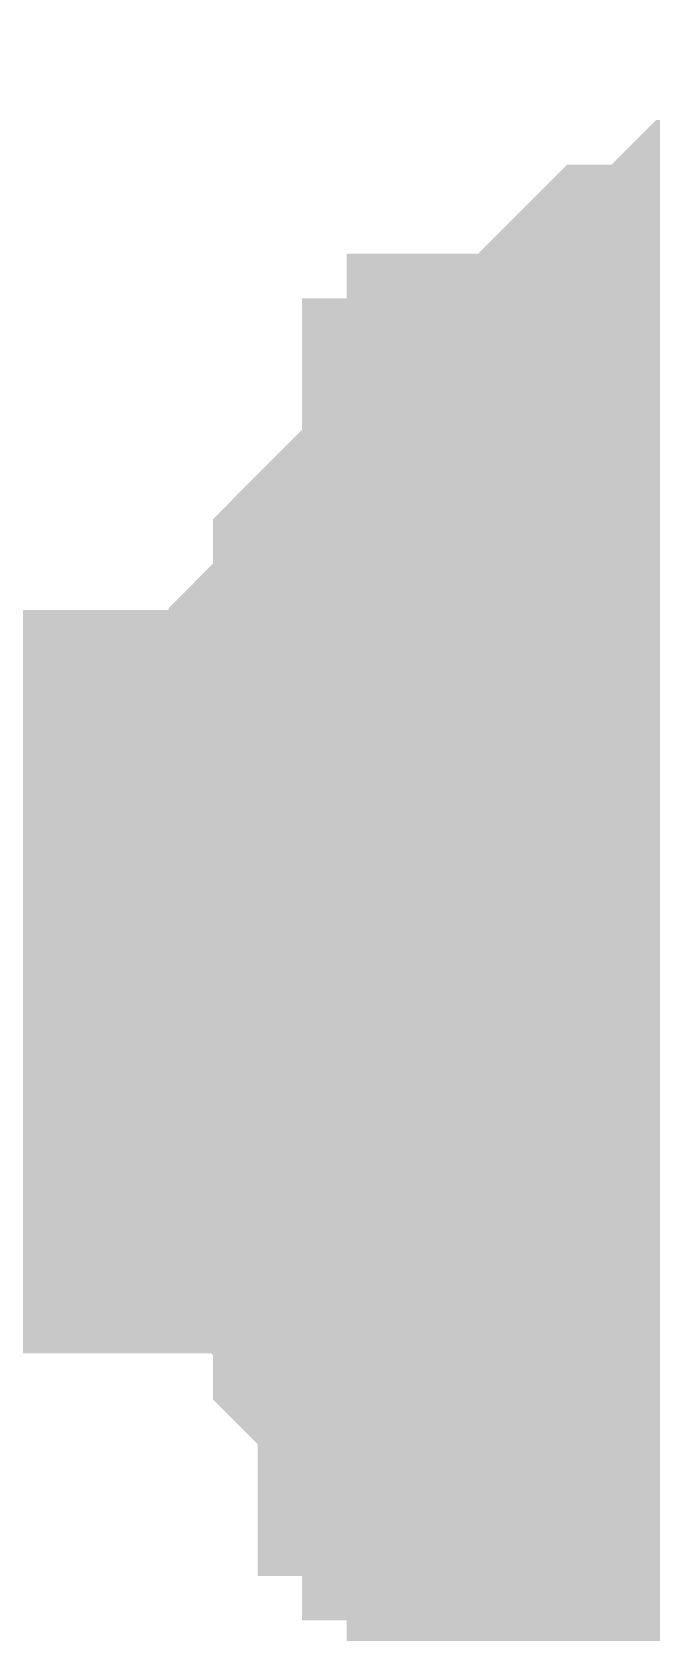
# Model space of a CAD drawing. Header units: inches. Extents: x 0 to 841, y 0 to 594.
# Drawn here: x 759.011 to 759.635, y 174.3 to 175.914 of the extents above; entities that cross this region are included whole.
import ezdxf

# ---------------------------------------------------------------- set-up
doc = ezdxf.new("R2010")
doc.units = ezdxf.units.IN
doc.layers.add('Sheet', color=255, linetype='Continuous')

msp = doc.modelspace()

# ---------------------------------------------------------------- linework, layer by layer
at = {"layer": 'Sheet'}
for points in [[(752.5162, 174.9569, 0.7493, 0.7493, 0), (760.0171, 174.9569, 0.7493, 0.7493, 0), (775.019, 174.9569, 0.7493, 0.7493, 0), (775.019, 177.4723, 0.7493, 0.7493, 0)], [(759.2536, 174.9569, 0.2997, 0.2997, 0), (759.2536, 175.0018, 0.2997, 0.2997, 0), (759.2536, 175.0467, 0.2997, 0.2997, 0), (759.2536, 175.0917, 0.2997, 0.2997, 0), (759.2536, 175.1366, 0.2997, 0.2997, 0), (759.2536, 175.1366, 0.2997, 0.2997, 0), (759.2985, 175.1815, 0.2997, 0.2997, 0), (759.2985, 175.2264, 0.2997, 0.2997, 0), (759.2985, 175.2713, 0.2997, 0.2997, 0), (759.3434, 175.3162, 0.2997, 0.2997, 0), (759.3434, 175.3162, 0.2997, 0.2997, 0), (759.3434, 175.3612, 0.2997, 0.2997, 0), (759.3883, 175.4061, 0.2997, 0.2997, 0), (759.3883, 175.4061, 0.2997, 0.2997, 0), (759.4332, 175.451, 0.2997, 0.2997, 0), (759.4332, 175.4959, 0.2997, 0.2997, 0), (759.4782, 175.4959, 0.2997, 0.2997, 0), (759.4782, 175.5408, 0.2997, 0.2997, 0), (759.5231, 175.5408, 0.2997, 0.2997, 0), (759.568, 175.5858, 0.2997, 0.2997, 0), (759.568, 175.5858, 0.2997, 0.2997, 0), (759.6129, 175.6307, 0.2997, 0.2997, 0), (759.6578, 175.6307, 0.2997, 0.2997, 0), (759.6578, 175.6307, 0.2997, 0.2997, 0), (759.7027, 175.6756, 0.2997, 0.2997, 0), (759.7476, 175.6756, 0.2997, 0.2997, 0), (759.7926, 175.6756, 0.2997, 0.2997, 0)], [(759.2536, 174.9569, 0.2997, 0.2997, 0), (759.2536, 175.0018, 0.2997, 0.2997, 0), (759.2536, 175.0467, 0.2997, 0.2997, 0), (759.2536, 175.0917, 0.2997, 0.2997, 0), (759.2536, 175.1366, 0.2997, 0.2997, 0), (759.2536, 175.1366, 0.2997, 0.2997, 0), (759.2985, 175.1815, 0.2997, 0.2997, 0), (759.2985, 175.2264, 0.2997, 0.2997, 0), (759.2985, 175.2713, 0.2997, 0.2997, 0), (759.3434, 175.3162, 0.2997, 0.2997, 0), (759.3434, 175.3162, 0.2997, 0.2997, 0), (759.3434, 175.3612, 0.2997, 0.2997, 0), (759.3883, 175.4061, 0.2997, 0.2997, 0), (759.3883, 175.4061, 0.2997, 0.2997, 0), (759.4332, 175.451, 0.2997, 0.2997, 0), (759.4332, 175.4959, 0.2997, 0.2997, 0), (759.4782, 175.4959, 0.2997, 0.2997, 0), (759.4782, 175.5408, 0.2997, 0.2997, 0), (759.5231, 175.5408, 0.2997, 0.2997, 0), (759.568, 175.5858, 0.2997, 0.2997, 0), (759.568, 175.5858, 0.2997, 0.2997, 0), (759.6129, 175.6307, 0.2997, 0.2997, 0), (759.6578, 175.6307, 0.2997, 0.2997, 0), (759.6578, 175.6307, 0.2997, 0.2997, 0), (759.7027, 175.6756, 0.2997, 0.2997, 0), (759.7476, 175.6756, 0.2997, 0.2997, 0), (759.7926, 175.6756, 0.2997, 0.2997, 0)], [(759.2536, 174.9569, 0.2997, 0.2997, 0), (759.2536, 175.0018, 0.2997, 0.2997, 0), (759.2536, 175.0467, 0.2997, 0.2997, 0), (759.2536, 175.0917, 0.2997, 0.2997, 0), (759.2536, 175.1366, 0.2997, 0.2997, 0), (759.2536, 175.1366, 0.2997, 0.2997, 0), (759.2985, 175.1815, 0.2997, 0.2997, 0), (759.2985, 175.2264, 0.2997, 0.2997, 0), (759.2985, 175.2713, 0.2997, 0.2997, 0), (759.3434, 175.3162, 0.2997, 0.2997, 0), (759.3434, 175.3162, 0.2997, 0.2997, 0), (759.3434, 175.3612, 0.2997, 0.2997, 0), (759.3883, 175.4061, 0.2997, 0.2997, 0), (759.3883, 175.4061, 0.2997, 0.2997, 0), (759.4332, 175.451, 0.2997, 0.2997, 0), (759.4332, 175.4959, 0.2997, 0.2997, 0), (759.4782, 175.4959, 0.2997, 0.2997, 0), (759.4782, 175.5408, 0.2997, 0.2997, 0), (759.5231, 175.5408, 0.2997, 0.2997, 0), (759.568, 175.5858, 0.2997, 0.2997, 0), (759.568, 175.5858, 0.2997, 0.2997, 0), (759.6129, 175.6307, 0.2997, 0.2997, 0), (759.6578, 175.6307, 0.2997, 0.2997, 0), (759.6578, 175.6307, 0.2997, 0.2997, 0), (759.7027, 175.6756, 0.2997, 0.2997, 0), (759.7476, 175.6756, 0.2997, 0.2997, 0), (759.7926, 175.6756, 0.2997, 0.2997, 0)], [(759.2536, 174.9569, 0.0991, 0.0991, 0), (759.2536, 175.0018, 0.0991, 0.0991, 0), (759.2536, 175.0467, 0.0991, 0.0991, 0), (759.2536, 175.0917, 0.0991, 0.0991, 0), (759.2536, 175.1366, 0.0991, 0.0991, 0), (759.2536, 175.1366, 0.0991, 0.0991, 0), (759.2985, 175.1815, 0.0991, 0.0991, 0), (759.2985, 175.2264, 0.0991, 0.0991, 0), (759.2985, 175.2713, 0.0991, 0.0991, 0), (759.3434, 175.3162, 0.0991, 0.0991, 0), (759.3434, 175.3162, 0.0991, 0.0991, 0), (759.3434, 175.3612, 0.0991, 0.0991, 0), (759.3883, 175.4061, 0.0991, 0.0991, 0), (759.3883, 175.4061, 0.0991, 0.0991, 0), (759.4332, 175.451, 0.0991, 0.0991, 0), (759.4332, 175.4959, 0.0991, 0.0991, 0), (759.4782, 175.4959, 0.0991, 0.0991, 0), (759.4782, 175.5408, 0.0991, 0.0991, 0), (759.5231, 175.5408, 0.0991, 0.0991, 0), (759.568, 175.5858, 0.0991, 0.0991, 0), (759.568, 175.5858, 0.0991, 0.0991, 0), (759.6129, 175.6307, 0.0991, 0.0991, 0), (759.6578, 175.6307, 0.0991, 0.0991, 0), (759.6578, 175.6307, 0.0991, 0.0991, 0), (759.7027, 175.6756, 0.0991, 0.0991, 0)], [(759.2536, 174.9569, 0.0991, 0.0991, 0), (759.2536, 175.0018, 0.0991, 0.0991, 0), (759.2536, 175.0467, 0.0991, 0.0991, 0), (759.2536, 175.0917, 0.0991, 0.0991, 0), (759.2536, 175.1366, 0.0991, 0.0991, 0), (759.2536, 175.1366, 0.0991, 0.0991, 0), (759.2985, 175.1815, 0.0991, 0.0991, 0), (759.2985, 175.2264, 0.0991, 0.0991, 0), (759.2985, 175.2713, 0.0991, 0.0991, 0), (759.3434, 175.3162, 0.0991, 0.0991, 0), (759.3434, 175.3162, 0.0991, 0.0991, 0), (759.3434, 175.3612, 0.0991, 0.0991, 0), (759.3883, 175.4061, 0.0991, 0.0991, 0), (759.3883, 175.4061, 0.0991, 0.0991, 0), (759.4332, 175.451, 0.0991, 0.0991, 0), (759.4332, 175.4959, 0.0991, 0.0991, 0), (759.4782, 175.4959, 0.0991, 0.0991, 0), (759.4782, 175.5408, 0.0991, 0.0991, 0), (759.5231, 175.5408, 0.0991, 0.0991, 0), (759.568, 175.5858, 0.0991, 0.0991, 0), (759.568, 175.5858, 0.0991, 0.0991, 0), (759.6129, 175.6307, 0.0991, 0.0991, 0), (759.6578, 175.6307, 0.0991, 0.0991, 0), (759.6578, 175.6307, 0.0991, 0.0991, 0), (759.7027, 175.6756, 0.0991, 0.0991, 0)], [(759.2536, 174.9569, 0.0991, 0.0991, 0), (759.2536, 175.0018, 0.0991, 0.0991, 0), (759.2536, 175.0467, 0.0991, 0.0991, 0), (759.2536, 175.0917, 0.0991, 0.0991, 0), (759.2536, 175.1366, 0.0991, 0.0991, 0), (759.2536, 175.1366, 0.0991, 0.0991, 0), (759.2985, 175.1815, 0.0991, 0.0991, 0), (759.2985, 175.2264, 0.0991, 0.0991, 0), (759.2985, 175.2713, 0.0991, 0.0991, 0), (759.3434, 175.3162, 0.0991, 0.0991, 0), (759.3434, 175.3162, 0.0991, 0.0991, 0), (759.3434, 175.3612, 0.0991, 0.0991, 0), (759.3883, 175.4061, 0.0991, 0.0991, 0), (759.3883, 175.4061, 0.0991, 0.0991, 0), (759.4332, 175.451, 0.0991, 0.0991, 0), (759.4332, 175.4959, 0.0991, 0.0991, 0), (759.4782, 175.4959, 0.0991, 0.0991, 0), (759.4782, 175.5408, 0.0991, 0.0991, 0), (759.5231, 175.5408, 0.0991, 0.0991, 0), (759.568, 175.5858, 0.0991, 0.0991, 0), (759.568, 175.5858, 0.0991, 0.0991, 0), (759.6129, 175.6307, 0.0991, 0.0991, 0), (759.6578, 175.6307, 0.0991, 0.0991, 0), (759.6578, 175.6307, 0.0991, 0.0991, 0), (759.7027, 175.6756, 0.0991, 0.0991, 0)], [(759.4782, 174.9569, 0.2997, 0.2997, 0), (759.4782, 175.0018, 0.2997, 0.2997, 0), (759.4782, 175.0018, 0.2997, 0.2997, 0), (759.4782, 175.0467, 0.2997, 0.2997, 0), (759.4782, 175.0917, 0.2997, 0.2997, 0), (759.4782, 175.0917, 0.2997, 0.2997, 0), (759.5231, 175.1366, 0.2997, 0.2997, 0), (759.5231, 175.1366, 0.2997, 0.2997, 0), (759.5231, 175.1815, 0.2997, 0.2997, 0), (759.5231, 175.1815, 0.2997, 0.2997, 0), (759.5231, 175.2264, 0.2997, 0.2997, 0), (759.568, 175.2264, 0.2997, 0.2997, 0), (759.568, 175.2713, 0.2997, 0.2997, 0), (759.568, 175.2713, 0.2997, 0.2997, 0), (759.6129, 175.3162, 0.2997, 0.2997, 0), (759.6129, 175.3162, 0.2997, 0.2997, 0), (759.6129, 175.3612, 0.2997, 0.2997, 0), (759.6578, 175.3612, 0.2997, 0.2997, 0), (759.6578, 175.3612, 0.2997, 0.2997, 0), (759.7027, 175.4061, 0.2997, 0.2997, 0), (759.7027, 175.4061, 0.2997, 0.2997, 0), (759.7476, 175.4061, 0.2997, 0.2997, 0), (759.7476, 175.451, 0.2997, 0.2997, 0), (759.7926, 175.451, 0.2997, 0.2997, 0)], [(759.4782, 174.9569, 0.2997, 0.2997, 0), (759.4782, 175.0018, 0.2997, 0.2997, 0), (759.4782, 175.0018, 0.2997, 0.2997, 0), (759.4782, 175.0467, 0.2997, 0.2997, 0), (759.4782, 175.0917, 0.2997, 0.2997, 0), (759.4782, 175.0917, 0.2997, 0.2997, 0), (759.5231, 175.1366, 0.2997, 0.2997, 0), (759.5231, 175.1366, 0.2997, 0.2997, 0), (759.5231, 175.1815, 0.2997, 0.2997, 0), (759.5231, 175.1815, 0.2997, 0.2997, 0), (759.5231, 175.2264, 0.2997, 0.2997, 0), (759.568, 175.2264, 0.2997, 0.2997, 0), (759.568, 175.2713, 0.2997, 0.2997, 0), (759.568, 175.2713, 0.2997, 0.2997, 0), (759.6129, 175.3162, 0.2997, 0.2997, 0), (759.6129, 175.3162, 0.2997, 0.2997, 0), (759.6129, 175.3612, 0.2997, 0.2997, 0), (759.6578, 175.3612, 0.2997, 0.2997, 0), (759.6578, 175.3612, 0.2997, 0.2997, 0), (759.7027, 175.4061, 0.2997, 0.2997, 0), (759.7027, 175.4061, 0.2997, 0.2997, 0), (759.7476, 175.4061, 0.2997, 0.2997, 0), (759.7476, 175.451, 0.2997, 0.2997, 0), (759.7926, 175.451, 0.2997, 0.2997, 0)], [(759.4782, 174.9569, 0.0991, 0.0991, 0), (759.4782, 175.0018, 0.0991, 0.0991, 0), (759.4782, 175.0018, 0.0991, 0.0991, 0), (759.4782, 175.0467, 0.0991, 0.0991, 0), (759.4782, 175.0917, 0.0991, 0.0991, 0), (759.4782, 175.0917, 0.0991, 0.0991, 0), (759.5231, 175.1366, 0.0991, 0.0991, 0), (759.5231, 175.1366, 0.0991, 0.0991, 0), (759.5231, 175.1815, 0.0991, 0.0991, 0), (759.5231, 175.1815, 0.0991, 0.0991, 0), (759.5231, 175.2264, 0.0991, 0.0991, 0), (759.568, 175.2264, 0.0991, 0.0991, 0), (759.568, 175.2713, 0.0991, 0.0991, 0), (759.568, 175.2713, 0.0991, 0.0991, 0), (759.6129, 175.3162, 0.0991, 0.0991, 0), (759.6129, 175.3162, 0.0991, 0.0991, 0), (759.6129, 175.3612, 0.0991, 0.0991, 0), (759.6578, 175.3612, 0.0991, 0.0991, 0), (759.6578, 175.3612, 0.0991, 0.0991, 0), (759.7027, 175.4061, 0.0991, 0.0991, 0)], [(759.4782, 174.9569, 0.0991, 0.0991, 0), (759.4782, 175.0018, 0.0991, 0.0991, 0), (759.4782, 175.0018, 0.0991, 0.0991, 0), (759.4782, 175.0467, 0.0991, 0.0991, 0), (759.4782, 175.0917, 0.0991, 0.0991, 0), (759.4782, 175.0917, 0.0991, 0.0991, 0), (759.5231, 175.1366, 0.0991, 0.0991, 0), (759.5231, 175.1366, 0.0991, 0.0991, 0), (759.5231, 175.1815, 0.0991, 0.0991, 0), (759.5231, 175.1815, 0.0991, 0.0991, 0), (759.5231, 175.2264, 0.0991, 0.0991, 0), (759.568, 175.2264, 0.0991, 0.0991, 0), (759.568, 175.2713, 0.0991, 0.0991, 0), (759.568, 175.2713, 0.0991, 0.0991, 0), (759.6129, 175.3162, 0.0991, 0.0991, 0), (759.6129, 175.3162, 0.0991, 0.0991, 0), (759.6129, 175.3612, 0.0991, 0.0991, 0), (759.6578, 175.3612, 0.0991, 0.0991, 0), (759.6578, 175.3612, 0.0991, 0.0991, 0), (759.7027, 175.4061, 0.0991, 0.0991, 0)], [(759.7926, 174.2831, 0.2997, 0.2997, 0), (759.7476, 174.2831, 0.2997, 0.2997, 0), (759.7027, 174.2831, 0.2997, 0.2997, 0), (759.6578, 174.328, 0.2997, 0.2997, 0), (759.6578, 174.328, 0.2997, 0.2997, 0), (759.6129, 174.328, 0.2997, 0.2997, 0), (759.568, 174.373, 0.2997, 0.2997, 0), (759.568, 174.373, 0.2997, 0.2997, 0), (759.5231, 174.4179, 0.2997, 0.2997, 0), (759.4782, 174.4179, 0.2997, 0.2997, 0), (759.4782, 174.4628, 0.2997, 0.2997, 0), (759.4332, 174.4628, 0.2997, 0.2997, 0), (759.4332, 174.5077, 0.2997, 0.2997, 0), (759.3883, 174.5077, 0.2997, 0.2997, 0), (759.3883, 174.5526, 0.2997, 0.2997, 0), (759.3434, 174.5976, 0.2997, 0.2997, 0), (759.3434, 174.5976, 0.2997, 0.2997, 0), (759.3434, 174.6425, 0.2997, 0.2997, 0), (759.2985, 174.6874, 0.2997, 0.2997, 0), (759.2985, 174.6874, 0.2997, 0.2997, 0), (759.2985, 174.7323, 0.2997, 0.2997, 0), (759.2536, 174.7772, 0.2997, 0.2997, 0), (759.2536, 174.8221, 0.2997, 0.2997, 0), (759.2536, 174.8671, 0.2997, 0.2997, 0), (759.2536, 174.8671, 0.2997, 0.2997, 0), (759.2536, 174.912, 0.2997, 0.2997, 0), (759.2536, 174.9569, 0.2997, 0.2997, 0)], [(759.2536, 174.9569, 0.2997, 0.2997, 0), (759.2536, 174.9569, 0.2997, 0.2997, 0)], [(759.7926, 174.2831, 0.2997, 0.2997, 0), (759.7476, 174.2831, 0.2997, 0.2997, 0), (759.7027, 174.2831, 0.2997, 0.2997, 0), (759.6578, 174.328, 0.2997, 0.2997, 0), (759.6578, 174.328, 0.2997, 0.2997, 0), (759.6129, 174.328, 0.2997, 0.2997, 0), (759.568, 174.373, 0.2997, 0.2997, 0), (759.568, 174.373, 0.2997, 0.2997, 0), (759.5231, 174.4179, 0.2997, 0.2997, 0), (759.4782, 174.4179, 0.2997, 0.2997, 0), (759.4782, 174.4628, 0.2997, 0.2997, 0), (759.4332, 174.4628, 0.2997, 0.2997, 0), (759.4332, 174.5077, 0.2997, 0.2997, 0), (759.3883, 174.5077, 0.2997, 0.2997, 0), (759.3883, 174.5526, 0.2997, 0.2997, 0), (759.3434, 174.5976, 0.2997, 0.2997, 0), (759.3434, 174.5976, 0.2997, 0.2997, 0), (759.3434, 174.6425, 0.2997, 0.2997, 0), (759.2985, 174.6874, 0.2997, 0.2997, 0), (759.2985, 174.6874, 0.2997, 0.2997, 0), (759.2985, 174.7323, 0.2997, 0.2997, 0), (759.2536, 174.7772, 0.2997, 0.2997, 0), (759.2536, 174.8221, 0.2997, 0.2997, 0), (759.2536, 174.8671, 0.2997, 0.2997, 0), (759.2536, 174.8671, 0.2997, 0.2997, 0), (759.2536, 174.912, 0.2997, 0.2997, 0), (759.2536, 174.9569, 0.2997, 0.2997, 0)], [(759.2536, 174.9569, 0.2997, 0.2997, 0), (759.2536, 174.9569, 0.2997, 0.2997, 0)], [(759.7926, 174.2831, 0.2997, 0.2997, 0), (759.7476, 174.2831, 0.2997, 0.2997, 0), (759.7027, 174.2831, 0.2997, 0.2997, 0), (759.6578, 174.328, 0.2997, 0.2997, 0), (759.6578, 174.328, 0.2997, 0.2997, 0), (759.6129, 174.328, 0.2997, 0.2997, 0), (759.568, 174.373, 0.2997, 0.2997, 0), (759.568, 174.373, 0.2997, 0.2997, 0), (759.5231, 174.4179, 0.2997, 0.2997, 0), (759.4782, 174.4179, 0.2997, 0.2997, 0), (759.4782, 174.4628, 0.2997, 0.2997, 0), (759.4332, 174.4628, 0.2997, 0.2997, 0), (759.4332, 174.5077, 0.2997, 0.2997, 0), (759.3883, 174.5077, 0.2997, 0.2997, 0), (759.3883, 174.5526, 0.2997, 0.2997, 0), (759.3434, 174.5976, 0.2997, 0.2997, 0), (759.3434, 174.5976, 0.2997, 0.2997, 0), (759.3434, 174.6425, 0.2997, 0.2997, 0), (759.2985, 174.6874, 0.2997, 0.2997, 0), (759.2985, 174.6874, 0.2997, 0.2997, 0), (759.2985, 174.7323, 0.2997, 0.2997, 0), (759.2536, 174.7772, 0.2997, 0.2997, 0), (759.2536, 174.8221, 0.2997, 0.2997, 0), (759.2536, 174.8671, 0.2997, 0.2997, 0), (759.2536, 174.8671, 0.2997, 0.2997, 0), (759.2536, 174.912, 0.2997, 0.2997, 0), (759.2536, 174.9569, 0.2997, 0.2997, 0)], [(759.2536, 174.9569, 0.2997, 0.2997, 0), (759.2536, 174.9569, 0.2997, 0.2997, 0)], [(759.7926, 174.5077, 0.2997, 0.2997, 0), (759.7476, 174.5077, 0.2997, 0.2997, 0), (759.7476, 174.5526, 0.2997, 0.2997, 0), (759.7027, 174.5526, 0.2997, 0.2997, 0), (759.7027, 174.5526, 0.2997, 0.2997, 0), (759.6578, 174.5976, 0.2997, 0.2997, 0), (759.6578, 174.5976, 0.2997, 0.2997, 0), (759.6129, 174.5976, 0.2997, 0.2997, 0), (759.6129, 174.6425, 0.2997, 0.2997, 0), (759.6129, 174.6425, 0.2997, 0.2997, 0), (759.568, 174.6425, 0.2997, 0.2997, 0), (759.568, 174.6874, 0.2997, 0.2997, 0), (759.568, 174.6874, 0.2997, 0.2997, 0), (759.5231, 174.7323, 0.2997, 0.2997, 0), (759.5231, 174.7323, 0.2997, 0.2997, 0), (759.5231, 174.7772, 0.2997, 0.2997, 0), (759.5231, 174.7772, 0.2997, 0.2997, 0), (759.5231, 174.8221, 0.2997, 0.2997, 0), (759.4782, 174.8221, 0.2997, 0.2997, 0), (759.4782, 174.8671, 0.2997, 0.2997, 0), (759.4782, 174.8671, 0.2997, 0.2997, 0), (759.4782, 174.912, 0.2997, 0.2997, 0), (759.4782, 174.912, 0.2997, 0.2997, 0), (759.4782, 174.9569, 0.2997, 0.2997, 0)], [(759.4782, 174.9569, 0.2997, 0.2997, 0), (759.4782, 174.9569, 0.2997, 0.2997, 0)], [(759.7926, 174.5077, 0.2997, 0.2997, 0), (759.7476, 174.5077, 0.2997, 0.2997, 0), (759.7476, 174.5526, 0.2997, 0.2997, 0), (759.7027, 174.5526, 0.2997, 0.2997, 0), (759.7027, 174.5526, 0.2997, 0.2997, 0), (759.6578, 174.5976, 0.2997, 0.2997, 0), (759.6578, 174.5976, 0.2997, 0.2997, 0), (759.6129, 174.5976, 0.2997, 0.2997, 0), (759.6129, 174.6425, 0.2997, 0.2997, 0), (759.6129, 174.6425, 0.2997, 0.2997, 0), (759.568, 174.6425, 0.2997, 0.2997, 0), (759.568, 174.6874, 0.2997, 0.2997, 0), (759.568, 174.6874, 0.2997, 0.2997, 0), (759.5231, 174.7323, 0.2997, 0.2997, 0), (759.5231, 174.7323, 0.2997, 0.2997, 0), (759.5231, 174.7772, 0.2997, 0.2997, 0), (759.5231, 174.7772, 0.2997, 0.2997, 0), (759.5231, 174.8221, 0.2997, 0.2997, 0), (759.4782, 174.8221, 0.2997, 0.2997, 0), (759.4782, 174.8671, 0.2997, 0.2997, 0), (759.4782, 174.8671, 0.2997, 0.2997, 0), (759.4782, 174.912, 0.2997, 0.2997, 0), (759.4782, 174.912, 0.2997, 0.2997, 0), (759.4782, 174.9569, 0.2997, 0.2997, 0)], [(759.4782, 174.9569, 0.2997, 0.2997, 0), (759.4782, 174.9569, 0.2997, 0.2997, 0)], [(759.7027, 174.2831, 0.0991, 0.0991, 0), (759.6578, 174.328, 0.0991, 0.0991, 0), (759.6578, 174.328, 0.0991, 0.0991, 0), (759.6129, 174.328, 0.0991, 0.0991, 0), (759.568, 174.373, 0.0991, 0.0991, 0), (759.568, 174.373, 0.0991, 0.0991, 0), (759.5231, 174.4179, 0.0991, 0.0991, 0), (759.4782, 174.4179, 0.0991, 0.0991, 0), (759.4782, 174.4628, 0.0991, 0.0991, 0), (759.4332, 174.4628, 0.0991, 0.0991, 0), (759.4332, 174.5077, 0.0991, 0.0991, 0), (759.3883, 174.5077, 0.0991, 0.0991, 0), (759.3883, 174.5526, 0.0991, 0.0991, 0), (759.3434, 174.5976, 0.0991, 0.0991, 0), (759.3434, 174.5976, 0.0991, 0.0991, 0), (759.3434, 174.6425, 0.0991, 0.0991, 0), (759.2985, 174.6874, 0.0991, 0.0991, 0), (759.2985, 174.6874, 0.0991, 0.0991, 0), (759.2985, 174.7323, 0.0991, 0.0991, 0), (759.2536, 174.7772, 0.0991, 0.0991, 0), (759.2536, 174.8221, 0.0991, 0.0991, 0), (759.2536, 174.8671, 0.0991, 0.0991, 0), (759.2536, 174.8671, 0.0991, 0.0991, 0), (759.2536, 174.912, 0.0991, 0.0991, 0), (759.2536, 174.9569, 0.0991, 0.0991, 0)], [(759.2536, 174.9569, 0.0991, 0.0991, 0), (759.2536, 174.9569, 0.0991, 0.0991, 0)], [(759.7027, 174.2831, 0.0991, 0.0991, 0), (759.6578, 174.328, 0.0991, 0.0991, 0), (759.6578, 174.328, 0.0991, 0.0991, 0), (759.6129, 174.328, 0.0991, 0.0991, 0), (759.568, 174.373, 0.0991, 0.0991, 0), (759.568, 174.373, 0.0991, 0.0991, 0), (759.5231, 174.4179, 0.0991, 0.0991, 0), (759.4782, 174.4179, 0.0991, 0.0991, 0), (759.4782, 174.4628, 0.0991, 0.0991, 0), (759.4332, 174.4628, 0.0991, 0.0991, 0), (759.4332, 174.5077, 0.0991, 0.0991, 0), (759.3883, 174.5077, 0.0991, 0.0991, 0), (759.3883, 174.5526, 0.0991, 0.0991, 0), (759.3434, 174.5976, 0.0991, 0.0991, 0), (759.3434, 174.5976, 0.0991, 0.0991, 0), (759.3434, 174.6425, 0.0991, 0.0991, 0), (759.2985, 174.6874, 0.0991, 0.0991, 0), (759.2985, 174.6874, 0.0991, 0.0991, 0), (759.2985, 174.7323, 0.0991, 0.0991, 0), (759.2536, 174.7772, 0.0991, 0.0991, 0), (759.2536, 174.8221, 0.0991, 0.0991, 0), (759.2536, 174.8671, 0.0991, 0.0991, 0), (759.2536, 174.8671, 0.0991, 0.0991, 0), (759.2536, 174.912, 0.0991, 0.0991, 0), (759.2536, 174.9569, 0.0991, 0.0991, 0)], [(759.2536, 174.9569, 0.0991, 0.0991, 0), (759.2536, 174.9569, 0.0991, 0.0991, 0)], [(759.7027, 174.2831, 0.0991, 0.0991, 0), (759.6578, 174.328, 0.0991, 0.0991, 0), (759.6578, 174.328, 0.0991, 0.0991, 0), (759.6129, 174.328, 0.0991, 0.0991, 0), (759.568, 174.373, 0.0991, 0.0991, 0), (759.568, 174.373, 0.0991, 0.0991, 0), (759.5231, 174.4179, 0.0991, 0.0991, 0), (759.4782, 174.4179, 0.0991, 0.0991, 0), (759.4782, 174.4628, 0.0991, 0.0991, 0), (759.4332, 174.4628, 0.0991, 0.0991, 0), (759.4332, 174.5077, 0.0991, 0.0991, 0), (759.3883, 174.5077, 0.0991, 0.0991, 0), (759.3883, 174.5526, 0.0991, 0.0991, 0), (759.3434, 174.5976, 0.0991, 0.0991, 0), (759.3434, 174.5976, 0.0991, 0.0991, 0), (759.3434, 174.6425, 0.0991, 0.0991, 0), (759.2985, 174.6874, 0.0991, 0.0991, 0), (759.2985, 174.6874, 0.0991, 0.0991, 0), (759.2985, 174.7323, 0.0991, 0.0991, 0), (759.2536, 174.7772, 0.0991, 0.0991, 0), (759.2536, 174.8221, 0.0991, 0.0991, 0), (759.2536, 174.8671, 0.0991, 0.0991, 0), (759.2536, 174.8671, 0.0991, 0.0991, 0), (759.2536, 174.912, 0.0991, 0.0991, 0), (759.2536, 174.9569, 0.0991, 0.0991, 0)], [(759.2536, 174.9569, 0.0991, 0.0991, 0), (759.2536, 174.9569, 0.0991, 0.0991, 0)], [(759.7027, 174.5526, 0.0991, 0.0991, 0), (759.6578, 174.5976, 0.0991, 0.0991, 0), (759.6578, 174.5976, 0.0991, 0.0991, 0), (759.6129, 174.5976, 0.0991, 0.0991, 0), (759.6129, 174.6425, 0.0991, 0.0991, 0), (759.6129, 174.6425, 0.0991, 0.0991, 0), (759.568, 174.6425, 0.0991, 0.0991, 0), (759.568, 174.6874, 0.0991, 0.0991, 0), (759.568, 174.6874, 0.0991, 0.0991, 0), (759.5231, 174.7323, 0.0991, 0.0991, 0), (759.5231, 174.7323, 0.0991, 0.0991, 0), (759.5231, 174.7772, 0.0991, 0.0991, 0), (759.5231, 174.7772, 0.0991, 0.0991, 0), (759.5231, 174.8221, 0.0991, 0.0991, 0), (759.4782, 174.8221, 0.0991, 0.0991, 0), (759.4782, 174.8671, 0.0991, 0.0991, 0), (759.4782, 174.8671, 0.0991, 0.0991, 0), (759.4782, 174.912, 0.0991, 0.0991, 0), (759.4782, 174.912, 0.0991, 0.0991, 0), (759.4782, 174.9569, 0.0991, 0.0991, 0)], [(759.4782, 174.9569, 0.0991, 0.0991, 0), (759.4782, 174.9569, 0.0991, 0.0991, 0)], [(759.7027, 174.5526, 0.0991, 0.0991, 0), (759.6578, 174.5976, 0.0991, 0.0991, 0), (759.6578, 174.5976, 0.0991, 0.0991, 0), (759.6129, 174.5976, 0.0991, 0.0991, 0), (759.6129, 174.6425, 0.0991, 0.0991, 0), (759.6129, 174.6425, 0.0991, 0.0991, 0), (759.568, 174.6425, 0.0991, 0.0991, 0), (759.568, 174.6874, 0.0991, 0.0991, 0), (759.568, 174.6874, 0.0991, 0.0991, 0), (759.5231, 174.7323, 0.0991, 0.0991, 0), (759.5231, 174.7323, 0.0991, 0.0991, 0), (759.5231, 174.7772, 0.0991, 0.0991, 0), (759.5231, 174.7772, 0.0991, 0.0991, 0), (759.5231, 174.8221, 0.0991, 0.0991, 0), (759.4782, 174.8221, 0.0991, 0.0991, 0), (759.4782, 174.8671, 0.0991, 0.0991, 0), (759.4782, 174.8671, 0.0991, 0.0991, 0), (759.4782, 174.912, 0.0991, 0.0991, 0), (759.4782, 174.912, 0.0991, 0.0991, 0), (759.4782, 174.9569, 0.0991, 0.0991, 0)], [(759.4782, 174.9569, 0.0991, 0.0991, 0), (759.4782, 174.9569, 0.0991, 0.0991, 0)]]:
    msp.add_lwpolyline(points, format="xyseb", dxfattribs=at)
msp.add_lwpolyline([(759.7459, 174.9996, 0.508, 0.508, 1), (760.2539, 174.9996, 0.508, 0.508, 1)], format="xyseb", close=True, dxfattribs=at)

doc.saveas('drawing.dxf')
